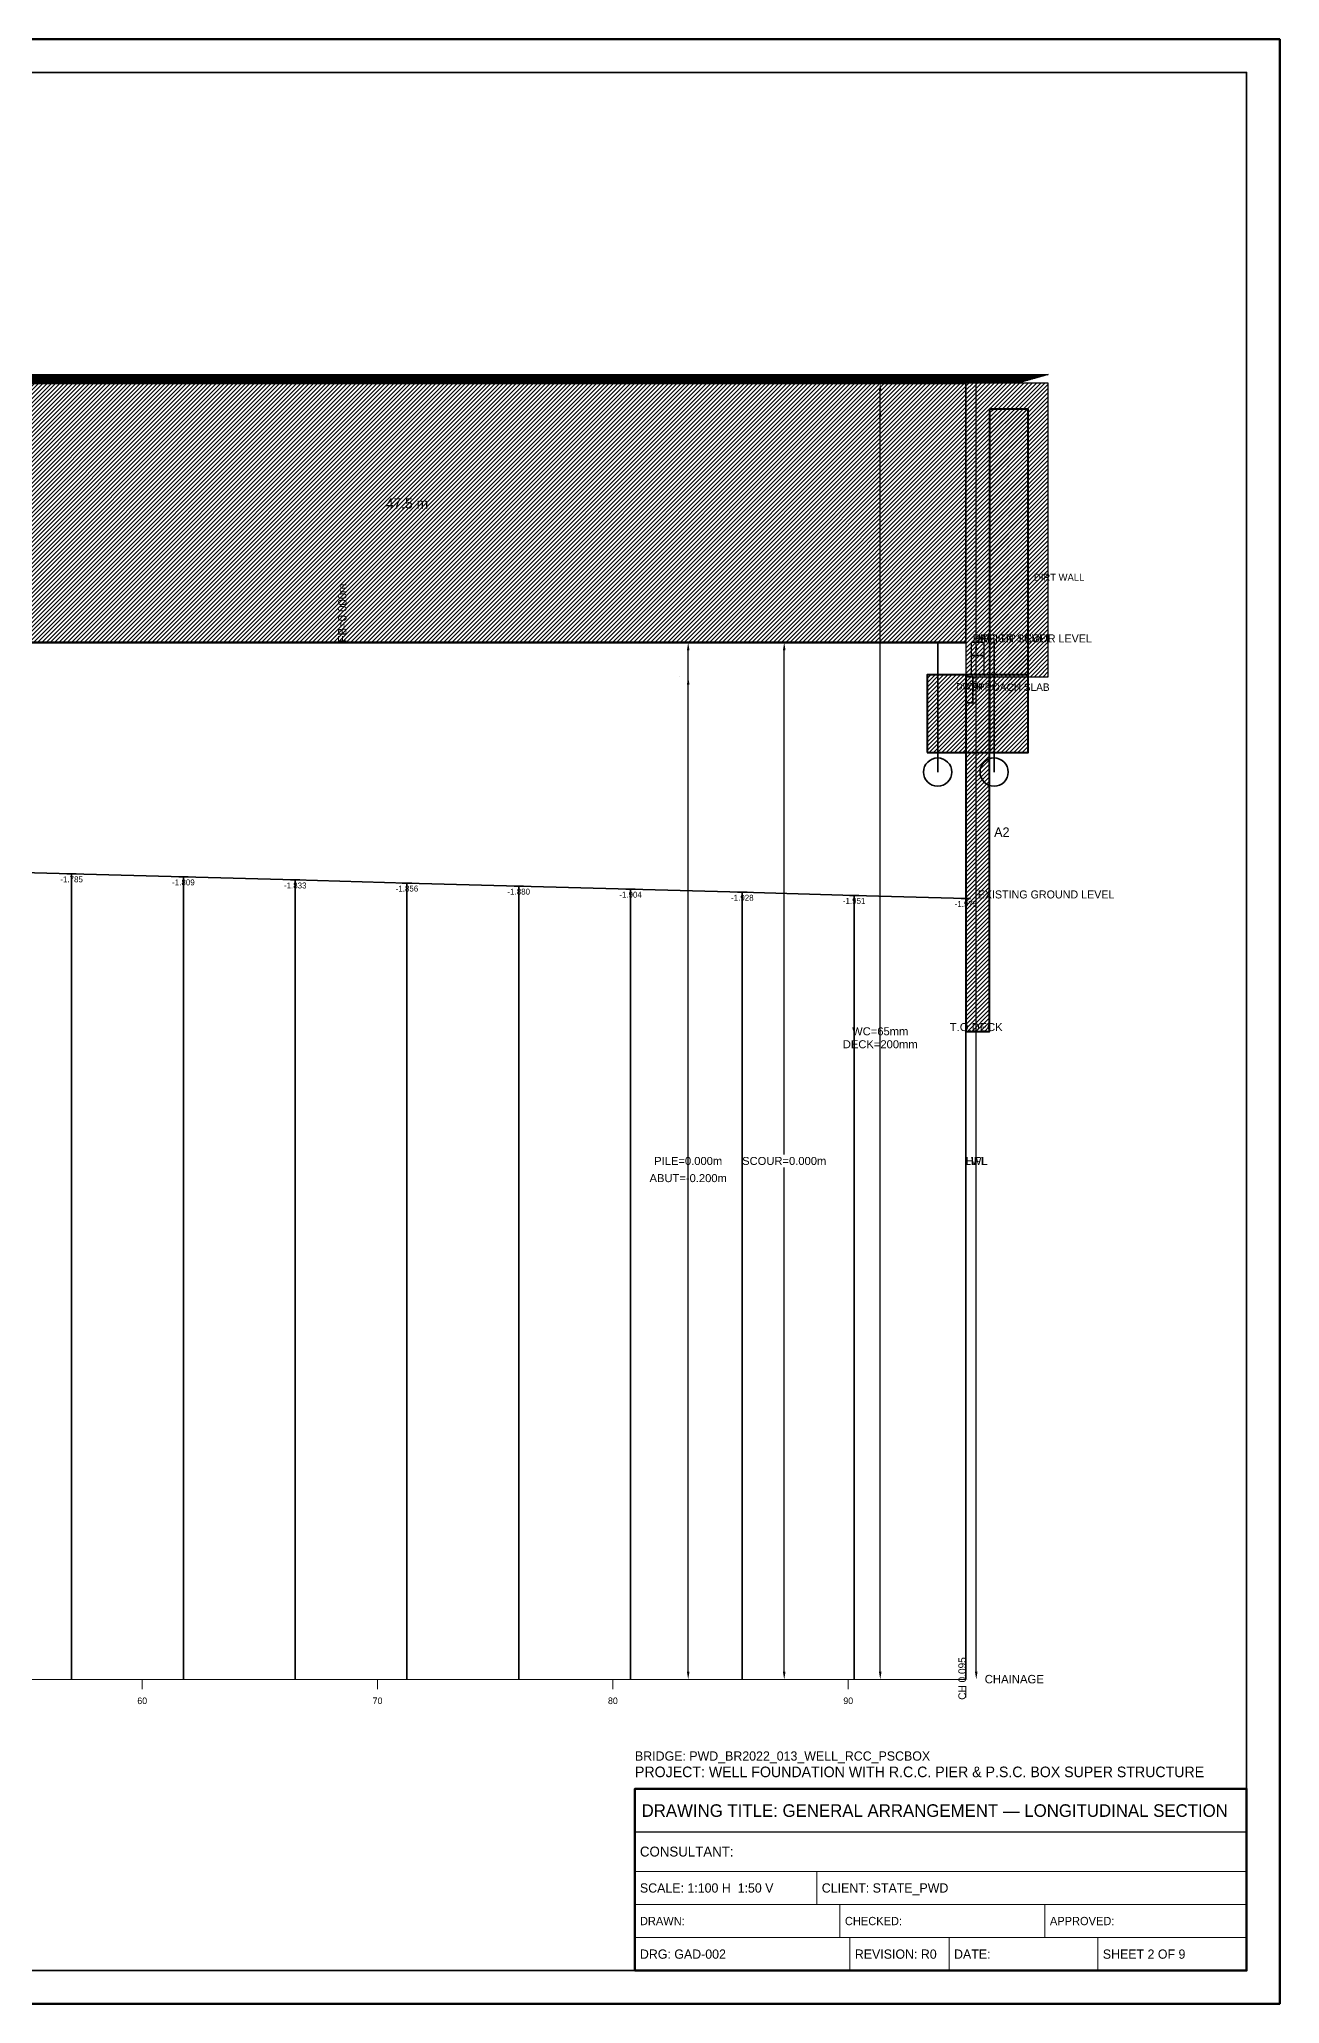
# Model space of a CAD drawing. Header units: metres. Extents: x 0 to 841, y 0 to 594.
# Drawn here: x 466 to 841, y 0 to 594 of the extents above; entities that cross this region are included whole.
import ezdxf
from ezdxf.enums import TextEntityAlignment as Align

# ---------------------------------------------------------------- set-up
doc = ezdxf.new("R2010")
doc.units = ezdxf.units.M
doc.linetypes.add('DASHED', pattern=[0.5, 0.375, -0.125])
doc.linetypes.add('DASHED2', pattern=[0.25, 0.1875, -0.0625])
for name, color, linetype, lineweight in [('ABUT-PROF', 4, 'Continuous', 50), ('BORDER-INNER', 7, 'Continuous', 35), ('BORDER-OUTER', 7, 'Continuous', 70), ('CIVIL-CHAINAGE', 7, 'Continuous', 18), ('CIVIL-GROUND', 3, 'Continuous', 35), ('CIVIL-HFL', 5, 'DASHED', 25), ('CIVIL-LWL', 4, 'DASHED', 18), ('CIVIL-ROAD', 7, 'Continuous', 25), ('CIVIL-SCOUR', 1, 'DASHED2', 18), ('DIM-CHAINAGE', 3, 'Continuous', 18), ('DIM-LINEAR', 3, 'Continuous', 18), ('FOUND-PILE', 4, 'Continuous', 35), ('STRUC-HATCHING', 8, 'Continuous', 18), ('SUB-ABUT', 3, 'Continuous', 35), ('SUB-BEARING', 5, 'Continuous', 25), ('SUB-DIRT-WALL', 3, 'Continuous', 35), ('SUPER-DECK', 2, 'Continuous', 50), ('SUPER-WEARING', 8, 'Continuous', 25), ('TEXT-GENERAL', 7, 'Continuous', 18), ('TEXT-LEVEL', 5, 'Continuous', 18), ('TEXT-SPEC', 7, 'Continuous', 13), ('TEXT-TITLE', 7, 'Continuous', 25), ('TITLEBLK-BOX', 7, 'Continuous', 50), ('TITLEBLK-TEXT', 7, 'Continuous', 18)]:
    doc.layers.add(name, color=color, linetype=linetype, lineweight=lineweight)
doc.styles.add('BRIDGE_STD', font='Arial.ttf')
doc.dimstyles.new('pmb100', dxfattribs={"dimtxt": 2.5, "dimasz": 0.9375, "dimexe": 2.5, "dimexo": 2.5, "dimtad": 0, "dimtih": 1, "dimdec": 0, "dimtxsty": 'BRIDGE_STD', "dimcen": 2.5, "dimazin": 3, "dimtfac": 1, "dimtmove": 0, "dimatfit": 3})

msp = doc.modelspace()

# ---------------------------------------------------------------- hatches: boundary and pattern name
at = {"layer": 'STRUC-HATCHING'}
h = msp.add_hatch(dxfattribs=at)
h.set_pattern_fill('ANSI31', scale=0.284706)
h.paths.add_polyline_path([(69.91, 411.63), (746.09, 411.63), (746.09, 490.04), (69.91, 490.04)])
h = msp.add_hatch(dxfattribs=at)
h.set_pattern_fill('ANSI31', scale=0.284706)
h.paths.add_polyline_path([(746.09, 401.25), (771, 401.25), (771, 490.04), (746.09, 490.04)])
h = msp.add_hatch(dxfattribs=at)
h.set_pattern_fill('ANSI31', scale=0.284706)
h.paths.add_polyline_path([(753.21, 378.31), (764.97, 378.31), (764.97, 482.2), (753.21, 482.2)])
h = msp.add_hatch(dxfattribs=at)
h.set_pattern_fill('ANSI31', scale=0.284706)
h.paths.add_polyline_path([(734.33, 378.31), (764.97, 378.31), (764.97, 401.83), (734.33, 401.83)])
h = msp.add_hatch(dxfattribs=at)
h.set_pattern_fill('ANSI31', scale=0.284706)
h.paths.add_polyline_path([(746.09, 294.02), (753.21, 294.02), (753.21, 401.83), (746.09, 401.83)])
at = {"layer": 'SUPER-WEARING'}
h = msp.add_hatch(dxfattribs=at)
h.set_pattern_fill('SOLID')
h.paths.add_polyline_path([(45, 492.59), (771, 492.59), (761.75, 490.04), (54.25, 490.04)])

# ---------------------------------------------------------------- linework, layer by layer
at = {"layer": 'ABUT-PROF', "lineweight": 35}
msp.add_lwpolyline([(746.09, 393.4), (748.22, 393.4), (748.22, 401.25), (746.09, 401.25), (746.09, 393.4)], dxfattribs=at)
at = {"layer": 'BORDER-INNER'}
msp.add_lwpolyline([(10, 10), (831, 10), (831, 584), (10, 584), (10, 10)], dxfattribs=at)
at = {"layer": 'BORDER-OUTER'}
msp.add_lwpolyline([(0, 0), (841, 0), (841, 594), (0, 594), (0, 0)], dxfattribs=at)
at = {"layer": 'CIVIL-CHAINAGE'}
for p, q in [((45, 98), (746.09, 98)), ((496.97, 98), (496.97, 95.15)), ((568.15, 98), (568.15, 95.15)), ((639.32, 98), (639.32, 95.15)), ((710.5, 98), (710.5, 95.15)), ((746.09, 96), (746.09, 92.58))]:
    msp.add_line(p, q, dxfattribs=at)
at = {"layer": 'CIVIL-GROUND', "color": 3}
for p, q in [((474.19, 341.65), (477.04, 341.65)), ((508, 340.72), (510.85, 340.72)), ((541.81, 339.79), (544.66, 339.79)), ((575.62, 338.86), (578.47, 338.86)), ((609.43, 337.93), (612.28, 337.93)), ((643.24, 337), (646.09, 337)), ((677.05, 336.07), (679.89, 336.07)), ((710.86, 335.14), (713.7, 335.14)), ((744.66, 334.21), (747.51, 334.21))]:
    msp.add_line(p, q, dxfattribs=at)
at = {"layer": 'CIVIL-GROUND', "color": 8, "linetype": 'DASHED2'}
for p, q in [((475.62, 341.65), (475.62, 98)), ((509.43, 340.72), (509.43, 98)), ((543.24, 339.79), (543.24, 98)), ((577.04, 338.86), (577.04, 98)), ((610.85, 337.93), (610.85, 98)), ((644.66, 337), (644.66, 98)), ((678.47, 336.07), (678.47, 98)), ((712.28, 335.14), (712.28, 98)), ((746.09, 334.21), (746.09, 98))]:
    msp.add_line(p, q, dxfattribs=at)
at = {"layer": 'CIVIL-GROUND', "color": 3}
msp.add_lwpolyline([(69.91, 352.83), (103.72, 351.9), (137.53, 350.97), (171.34, 350.03), (205.15, 349.1), (238.96, 348.17), (272.76, 347.24), (306.57, 346.31), (340.38, 345.38), (374.19, 344.45), (408, 343.52), (441.81, 342.59), (475.62, 341.65), (509.43, 340.72), (543.24, 339.79), (577.04, 338.86), (610.85, 337.93), (644.66, 337), (678.47, 336.07), (712.28, 335.14), (746.09, 334.21)], dxfattribs=at)
at = {"layer": 'CIVIL-HFL', "color": 5}
msp.add_line((45, 411.63), (746.09, 411.63), dxfattribs=at)
at = {"layer": 'CIVIL-LWL', "color": 4}
msp.add_line((45, 411.63), (746.09, 411.63), dxfattribs=at)
at = {"layer": 'CIVIL-ROAD', "lineweight": 25}
msp.add_lwpolyline([(746.09, 401.25), (771, 401.25), (771, 490.04), (746.09, 490.04), (746.09, 401.25)], dxfattribs=at)
at = {"layer": 'CIVIL-SCOUR', "color": 1}
msp.add_line((45, 411.63), (746.09, 411.63), dxfattribs=at)
at = {"layer": 'DIM-LINEAR'}
for p, q in [((543.24, 411.63), (557.47, 411.63)), ((543.24, 411.63), (557.47, 411.63)), ((555.42, 411.63), (559.52, 411.63)), ((555.42, 411.63), (559.52, 411.63))]:
    msp.add_line(p, q, dxfattribs=at)
at = {"layer": 'FOUND-PILE', "lineweight": 35}
for p, q in [((737.55, 372.43), (737.55, 411.63)), ((754.63, 372.43), (754.63, 411.63))]:
    msp.add_line(p, q, dxfattribs=at)
at = {"layer": 'FOUND-PILE'}
for centre in [(737.55, 372.43), (754.63, 372.43)]:
    msp.add_circle(centre, 4.27, dxfattribs=at)
at = {"layer": 'SUB-ABUT', "lineweight": 30}
msp.add_lwpolyline([(747.69, 401.83), (751.6, 401.83), (751.6, 407.71), (747.69, 407.71), (747.69, 401.83)], dxfattribs=at)
at = {"layer": 'SUB-ABUT', "lineweight": 40}
for points in [[(734.33, 378.31), (764.97, 378.31), (764.97, 401.83), (734.33, 401.83), (734.33, 378.31)], [(746.09, 294.02), (753.21, 294.02), (753.21, 401.83), (746.09, 401.83), (746.09, 294.02)]]:
    msp.add_lwpolyline(points, dxfattribs=at)
at = {"layer": 'SUB-BEARING', "lineweight": 30}
msp.add_lwpolyline([(747.69, 407.71), (751.6, 407.71), (751.6, 411.63), (747.69, 411.63), (747.69, 407.71)], dxfattribs=at)
at = {"layer": 'SUB-DIRT-WALL', "lineweight": 40}
msp.add_lwpolyline([(753.21, 378.31), (764.97, 378.31), (764.97, 482.2), (753.21, 482.2), (753.21, 378.31)], dxfattribs=at)
at = {"layer": 'SUPER-DECK'}
for p, q in [((69.91, 490.04), (746.09, 490.04)), ((69.91, 411.63), (746.09, 411.63))]:
    msp.add_line(p, q, dxfattribs=at)
at = {"layer": 'SUPER-DECK', "lineweight": 25}
msp.add_line((746.09, 411.63), (746.09, 490.04), dxfattribs=at)
at = {"layer": 'SUPER-WEARING', "lineweight": 25}
msp.add_lwpolyline([(45, 492.59), (771, 492.59), (761.75, 490.04), (54.25, 490.04), (45, 492.59)], dxfattribs=at)
at = {"layer": 'TITLEBLK-BOX', "lineweight": 50}
msp.add_lwpolyline([(646, 10), (831, 10), (831, 65), (646, 65), (646, 10)], dxfattribs=at)
at = {"layer": 'TITLEBLK-BOX', "lineweight": 30}
msp.add_lwpolyline([(646, 52), (831, 52), (831, 65), (646, 65), (646, 52)], dxfattribs=at)
at = {"layer": 'TITLEBLK-BOX', "lineweight": 18}
for points in [[(646, 40), (831, 40), (831, 52), (646, 52), (646, 40)], [(646, 30), (701, 30), (701, 40), (646, 40), (646, 30)], [(701, 30), (831, 30), (831, 40), (701, 40), (701, 30)], [(646, 20), (708, 20), (708, 30), (646, 30), (646, 20)], [(708, 20), (770, 20), (770, 30), (708, 30), (708, 20)], [(770, 20), (831, 20), (831, 30), (770, 30), (770, 20)], [(646, 10), (711, 10), (711, 20), (646, 20), (646, 10)], [(711, 10), (741, 10), (741, 20), (711, 20), (711, 10)], [(741, 10), (786, 10), (786, 20), (741, 20), (741, 10)], [(786, 10), (831, 10), (831, 20), (786, 20), (786, 10)]]:
    msp.add_lwpolyline(points, dxfattribs=at)

# ---------------------------------------------------------------- texts
at = {"layer": 'CIVIL-GROUND', "color": 3}
msp.add_text('EXISTING GROUND LEVEL', height=2.42, dxfattribs=at).set_placement((749.65, 334.21))
at = {"layer": 'CIVIL-HFL', "color": 5}
msp.add_text('HFL', height=2.42, dxfattribs=at).set_placement((748.22, 411.63))
at = {"layer": 'CIVIL-LWL', "color": 4}
msp.add_text('LWL', height=2.42, dxfattribs=at).set_placement((748.22, 411.63))
at = {"layer": 'CIVIL-SCOUR', "color": 1}
msp.add_text('DESIGN SCOUR LEVEL', height=2.42, dxfattribs=at).set_placement((748.22, 411.63))
at = {"layer": 'DIM-CHAINAGE'}
msp.add_text('CH 0.095', height=2.278, rotation=90, dxfattribs=at).set_placement((746.09, 91.9))
at = {"layer": 'DIM-LINEAR'}
msp.add_text('FB=0.000m', height=2.562, rotation=90, dxfattribs=at).set_placement((558.75, 411.63))
at = {"layer": 'TEXT-GENERAL'}
msp.add_text('47.5 m', height=3.132, dxfattribs=at).set_placement((577.04, 452.11), align=Align.CENTER)
for s, height, p in [('PILE TIP LEVEL', 2.42, (748.22, 411.63)), ('A2', 2.847, (754.63, 352.83))]:
    msp.add_text(s, height=height, dxfattribs=at).set_placement(p)
at = {"layer": 'TEXT-LEVEL', "color": 8}
for s, p in [('-1.785', (475.62, 339.09)), ('-1.809', (509.43, 338.16)), ('-1.833', (543.24, 337.23)), ('-1.856', (577.04, 336.3)), ('-1.880', (610.85, 335.37)), ('-1.904', (644.66, 334.44)), ('-1.928', (678.47, 333.51)), ('-1.951', (712.28, 332.57)), ('-1.975', (746.09, 331.64))]:
    msp.add_text(s, height=1.8, dxfattribs=at).set_placement(p, align=Align.CENTER)
at = {"layer": 'TEXT-LEVEL'}
msp.add_text('CHAINAGE', height=2.562, dxfattribs=at).set_placement((751.78, 96.86))
for s, p in [('60', (496.97, 90.6)), ('70', (568.15, 90.6)), ('80', (639.32, 90.6)), ('90', (710.5, 90.6))]:
    msp.add_text(s, height=1.993, dxfattribs=at).set_placement(p, align=Align.CENTER)
at = {"layer": 'TEXT-SPEC'}
msp.add_text('DIRT WALL', height=2.135, dxfattribs=at).set_placement((766.68, 430.26))
at = {"layer": 'TEXT-SPEC', "color": 4}
msp.add_text('DWTH', height=1.993, dxfattribs=at).set_placement((747.16, 397.32), align=Align.CENTER)
at = {"layer": 'TEXT-SPEC'}
msp.add_text('APPROACH SLAB', height=2.2776, dxfattribs=at).set_placement((758.54, 396.97), align=Align.CENTER)
at = {"layer": 'TEXT-TITLE'}
for s, height, p in [('PROJECT: WELL FOUNDATION WITH R.C.C. PIER & P.S.C. BOX SUPER STRUCTURE', 3.2, (646, 68.5)), ('DRAWING TITLE: GENERAL ARRANGEMENT — LONGITUDINAL SECTION', 3.8, (648, 56.5))]:
    msp.add_text(s, height=height, dxfattribs=at).set_placement(p)
at = {"layer": 'TITLEBLK-TEXT'}
for s, height, p in [('BRIDGE: PWD_BR2022_013_WELL_RCC_PSCBOX', 2.8, (646, 73.5)), ('CONSULTANT: ', 3, (647.5, 44.5)), ('SCALE: 1:100 H  1:50 V', 2.8, (647.5, 33.6)), ('CLIENT: STATE_PWD', 2.8, (702.5, 33.6)), ('DRAWN: ', 2.5, (647.5, 23.75)), ('CHECKED: ', 2.5, (709.5, 23.75)), ('APPROVED: ', 2.5, (771.5, 23.75)), ('DRG: GAD-002', 2.8, (647.5, 13.6)), ('REVISION: R0', 2.8, (712.5, 13.6)), ('DATE: ', 2.8, (742.5, 13.6)), ('SHEET 2 OF 9', 2.8, (787.5, 13.6))]:
    msp.add_text(s, height=height, dxfattribs=at).set_placement(p)

# ---------------------------------------------------------------- dimensions: what is measured, and where the dimension line sits
at = {"layer": 'DIM-LINEAR'}
for base, p1, p2, text in [((720.18, 98), (720.18, 98), (720.18, 490.04), 'WC=65mm'), ((749.22, 98), (749.22, 98), (749.22, 492.59), 'T.O.DECK'), ((720.18, 98), (720.18, 98), (720.18, 482.2), 'DECK=200mm'), ((662.1, 98), (662.1, 98), (662.1, 411.63), 'PILE=0.000m'), ((691.14, 98), (691.14, 98), (691.14, 411.63), 'SCOUR=0.000m'), ((749.22, 98), (749.22, 98), (749.22, 411.63), 'LWL'), ((749.22, 98), (749.22, 98), (749.22, 411.63), 'HFL'), ((662.1, 98), (662.1, 98), (662.1, 401.25), 'ABUT=-0.200m')]:
    msp.add_linear_dim(base=base, p1=p1, p2=p2, angle=90, text=text, dimstyle='pmb100', override={"dimtxt": 2.42, "dimasz": 2.42, "dimgap": 0.968, "dimclrt": 3}, dxfattribs=at).render()

doc.saveas('drawing.dxf')
